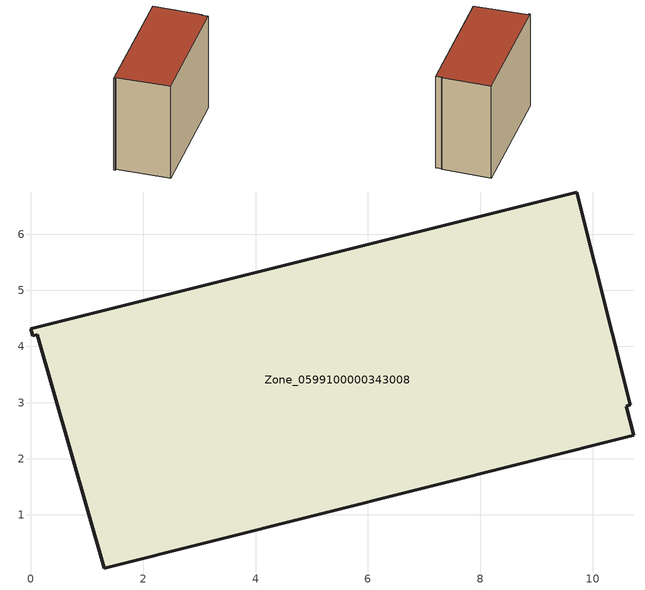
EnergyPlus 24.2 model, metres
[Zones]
Zone_0599100000343008
 floor ground (C_G): 1.31,0.06 0.12,4.21 0.03,4.19 0,4.32 9.72,6.75 10.67,2.96 10.6,2.94 10.73,2.42 z0
 wall outside (C_F): 10.67,2.96 9.72,6.75 0,4.32 0.03,4.19 0.12,4.21 1.31,0.06 10.73,2.42 10.6,2.94 10.67,2.96 z0:8.43
 roof outside (C_R): 0.12,4.21 1.31,0.06 10.73,2.42 10.6,2.94 10.67,2.96 9.72,6.75 0,4.32 0.03,4.19 z8.43
[BUILDING]
Pand.0599100000343008: North Axis=0; Terrain=City; Loads Convergence Tolerance Value=0.04; Temperature Convergence Tolerance Value=0.4; Solar Distribution=FullExterior; Maximum Number of Warmup Days=25; Minimum Number of Warmup Days=1
[Site:Location]
Rotterdam.The.Hague.AP_ZH_NLD Design_Conditions: Latitude=51.96; Longitude=4.45; Time Zone=1; Elevation=-4.5
[SITE:GROUNDTEMPERATURE:BUILDINGSURFACE]
18, 18, 18, 18, 18, 18, 18, 18, 18, 18, 18, 18
[MATERIAL] Thermal Absorptance=0.9; Solar Absorptance=0.7; Visible Absorptance=0.7
Name | Roughness | Thickness | Conductivity | Density | Specific Heat
G.TC.1992-2005 | MediumSmooth | 0.15 | 0.06 | 540 | 1210
F.TC.1992-2005 | Rough | 0.3 | 0.12 | 1920 | 840
R.TC.1992-2005 | MediumRough | 0.2 | 0.08 | 1500 | 1000
[CONSTRUCTION]
C_G: G.TC.1992-2005
C_F: F.TC.1992-2005
C_R: R.TC.1992-2005
[ZONE]
Zone_0599100000343008: Type=1; Multiplier=1; Ceiling Height=Autocalculate; Volume=Autocalculate; Floor Area=autocalculate; Part of Total Floor Area=Yes
[ZONEINFILTRATION:DESIGNFLOWRATE]
Infil_Zone_0599100000343008: Zone or ZoneList or Space or SpaceList=Zone_0599100000343008; Schedule=AlwaysOn; Design Flow Rate Calculation Method=Flow/Area; Flow Rate per Floor Area=0.0015; Constant Term Coefficient=1; Temperature Term Coefficient=0; Velocity Term Coefficient=0; Velocity Squared Term Coefficient=0
[HVACTEMPLATE:ZONE:IDEALLOADSAIRSYSTEM]
Zone_0599100000343008: Maximum Heating Supply Air Temperature=50; Minimum Cooling Supply Air Temperature=13; Maximum Heating Supply Air Humidity Ratio=0.0156; Minimum Cooling Supply Air Humidity Ratio=0.0077; Heating Limit=NoLimit; Cooling Limit=NoLimit; Dehumidification Control Type=ConstantSensibleHeatRatio; Cooling Sensible Heat Ratio=0.7; Dehumidification Setpoint=60; Humidification Control Type=None; Humidification Setpoint=30; Outdoor Air Method=None; Outdoor Air Flow Rate per Person=0.00944; Outdoor Air Flow Rate per Zone Floor Area=0; Outdoor Air Flow Rate per Zone=0; Demand Controlled Ventilation Type=None; Outdoor Air Economizer Type=NoEconomizer; Heat Recovery Type=None; Sensible Heat Recovery Effectiveness=0.7; Latent Heat Recovery Effectiveness=0.65
[ZONECONTROL:THERMOSTAT]
ThermostatControl_Zone_0599100000343008: Zone or ZoneList=Zone_0599100000343008; Control Type Schedule=DualSetpointControlType; Control 1=Thermostat_Zone_0599100000343008; Temperature Difference Between Cutout And Setpoint=0
[THERMOSTATSETPOINT:DUALSETPOINT]
Thermostat_Zone_0599100000343008: Heating Setpoint Temperature Schedule=HeatingSetpoint_Zone_0599100000343008; Cooling Setpoint Temperature Schedule=CoolingSetpoint_Zone_0599100000343008
[SCHEDULE:COMPACT]
HeatingSetpoint_Zone_0599100000343008: Through: 12/31, For: AllDays, Until: 24:00, 21
CoolingSetpoint_Zone_0599100000343008: Through: 12/31, For: AllDays, Until: 24:00, 24
DualSetpointControlType: Through: 12/31, For: AllDays, Until: 24:00, 4
AlwaysOn: Through: 12/31, For: AllDays, Until: 24:00, 1
